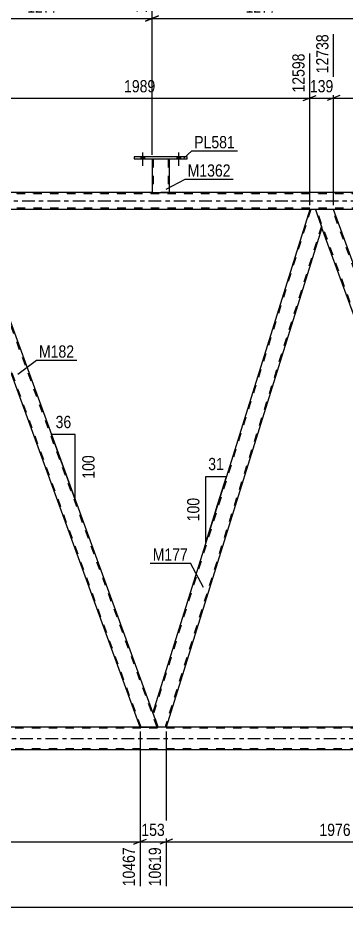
# Model space of a CAD drawing. Header units: millimetres. Extents: x -75 to 766, y -434 to 160.
# Drawn here: x 426.7 to 503.5, y -165.4 to 42.9 of the extents above; entities that cross this region are included whole.
import ezdxf

# ---------------------------------------------------------------- set-up
doc = ezdxf.new("R2010")
doc.units = ezdxf.units.MM
doc.linetypes.add('DXK_LINE_DOT2', pattern=[3.9198, 1.9599, -1.9599])
doc.linetypes.add('DXK_LINE_DOT3', pattern=[5.9187, 2.979, -0.9799, 0.9799, -0.9799])
doc.styles.add('Arial Narrow', font='ARIALN.TTF', dxfattribs={"height": 0.2})

# ---------------------------------------------------------------- blocks, each defined once
blk = doc.blocks.new('Bolt-814185074-3470 - 3452')
at = {"linetype": 'Continuous'}
for points in [[(455.47, 9.84), (456.35, 9.84), (456.35, 10.32), (455.47, 10.32)], [(463.87, 9.84), (464.75, 9.84), (464.75, 10.32), (463.87, 10.32)]]:
    blk.add_hatch(color=1, dxfattribs=at).paths.add_polyline_path(points)
at = {"color": 1, "linetype": 'Continuous'}
for p, q in [((455.91, 11.32), (455.91, 8.2)), ((464.31, 11.32), (464.31, 8.2)), ((455.47, 10.32), (455.47, 9.84)), ((456.35, 10.32), (456.35, 9.84)), ((463.87, 10.32), (463.87, 9.84)), ((464.75, 10.32), (464.75, 9.84))]:
    blk.add_line(p, q, dxfattribs=at)
blk = doc.blocks.new('Part-814185074-3587 - 3452')
at = {"color": 2, "linetype": 'Continuous'}
for p, q in [((453.91, 10.32), (453.91, 9.84)), ((466.31, 10.32), (453.91, 10.32)), ((453.91, 9.84), (466.31, 9.84)), ((466.31, 9.84), (466.31, 10.32))]:
    blk.add_line(p, q, dxfattribs=at)
blk = doc.blocks.new('Bolt-814185074-3471 - 3452')
at = {"linetype": 'Continuous'}
for points in [[(455.47, 9.84), (456.35, 9.84), (456.35, 10.32), (455.47, 10.32)], [(463.87, 9.84), (464.75, 9.84), (464.75, 10.32), (463.87, 10.32)]]:
    blk.add_hatch(color=1, dxfattribs=at).paths.add_polyline_path(points)
at = {"color": 1, "linetype": 'Continuous'}
for p, q in [((455.91, 11.32), (455.91, 8.2)), ((464.31, 11.32), (464.31, 8.2)), ((455.47, 10.32), (455.47, 9.84)), ((456.35, 10.32), (456.35, 9.84)), ((463.87, 10.32), (463.87, 9.84)), ((464.75, 10.32), (464.75, 9.84))]:
    blk.add_line(p, q, dxfattribs=at)
blk = doc.blocks.new('Part-814185074-3592 - 3452')
at = {"color": 2, "linetype": 'Continuous'}
for p, q in [((458.11, 9.84), (458.11, 2)), ((462.11, 9.84), (462.11, 2)), ((458.11, 2), (462.11, 2))]:
    blk.add_line(p, q, dxfattribs=at)
at = {"color": 7, "linetype": 'DXK_LINE_DOT2'}
for p, q in [((458.11, 9.84), (462.11, 9.84)), ((458.11, 9.84), (458.11, 9.84)), ((458.11, 9.84), (458.11, 9.84)), ((458.35, 9.84), (458.35, 2)), ((461.87, 9.84), (461.87, 2)), ((462.11, 9.84), (462.11, 9.84)), ((462.11, 9.84), (462.11, 9.84)), ((461.81, 2), (461.85, 2)), ((461.81, 2), (461.85, 2)), ((461.85, 2), (461.87, 2)), ((461.85, 2), (461.87, 2))]:
    blk.add_line(p, q, dxfattribs=at)
blk = doc.blocks.new('Part-814185074-3668 - 3452')
at = {"color": 2, "linetype": 'Continuous'}
for p, q in [((500.57, -2), (496.31, -2)), ((542.94, -118.4), (500.57, -2)), ((538.68, -118.4), (497.86, -6.25))]:
    blk.add_line(p, q, dxfattribs=at)
at = {"color": 7, "linetype": 'DXK_LINE_DOT2'}
for p, q in [((496.31, -2), (497.86, -6.25)), ((540.69, -123.22), (496.57, -2)), ((544.43, -123.22), (500.31, -2)), ((540.43, -123.22), (538.68, -118.4)), ((544.69, -123.22), (542.94, -118.4)), ((544.69, -123.22), (540.43, -123.22))]:
    blk.add_line(p, q, dxfattribs=at)
blk = doc.blocks.new('Part-814185074-3698 - 3452')
at = {"color": 2, "linetype": 'Continuous'}
for p, q in [((494.99, -2), (458.29, -119.75)), ((496.31, -2), (494.99, -2)), ((496.31, -2), (497.86, -6.25)), ((497.86, -6.25), (461.4, -123.22)), ((459.55, -123.22), (458.29, -119.75))]:
    blk.add_line(p, q, dxfattribs=at)
at = {"color": 7, "linetype": 'DXK_LINE_DOT2'}
for p, q in [((495.24, -2), (458.43, -120.12)), ((497.72, -5.88), (461.15, -123.22)), ((461.4, -123.22), (459.55, -123.22))]:
    blk.add_line(p, q, dxfattribs=at)
blk = doc.blocks.new('Part-814185074-3723 - 3452')
at = {"color": 7, "linetype": 'DXK_LINE_DOT2'}
for p, q in [((651.49, -123.46), (36.63, -123.46)), ((651.49, -128.26), (36.63, -128.26))]:
    blk.add_line(p, q, dxfattribs=at)
at = {"color": 2, "linetype": 'Continuous'}
for p, q in [((535.97, -123.22), (380.9, -123.22)), ((535.97, -128.5), (380.9, -128.5))]:
    blk.add_line(p, q, dxfattribs=at)
at = {"color": 7, "linetype": 'DXK_LINE_DOT3'}
blk.add_line((36.63, -125.86), (651.49, -125.86), dxfattribs=at)
blk = doc.blocks.new('Part-814185074-3752 - 3452')
at = {"color": 7, "linetype": 'DXK_LINE_DOT2'}
for p, q in [((640.09, 1.68), (25.23, 1.68)), ((65.63, 2), (640.09, 2)), ((462.11, 2), (458.11, 2)), ((640.09, -1.68), (25.23, -1.68)), ((500.57, -2), (494.99, -2))]:
    blk.add_line(p, q, dxfattribs=at)
at = {"color": 7, "linetype": 'DXK_LINE_DOT3'}
blk.add_line((25.23, 0), (640.09, 0), dxfattribs=at)
at = {"color": 2, "linetype": 'Continuous'}
for p, q in [((458.11, 2), (411.03, 2)), ((509.19, 2), (462.11, 2)), ((494.99, -2), (415.43, -2)), ((580.13, -2), (500.57, -2))]:
    blk.add_line(p, q, dxfattribs=at)
blk = doc.blocks.new('Part-814185074-3763 - 3452')
at = {"color": 2, "linetype": 'Continuous'}
for p, q in [((415.43, -2), (411.18, -2)), ((458.29, -119.75), (415.43, -2)), ((455.3, -123.22), (412.72, -6.25))]:
    blk.add_line(p, q, dxfattribs=at)
at = {"color": 7, "linetype": 'DXK_LINE_DOT2'}
for p, q in [((411.18, -2), (412.72, -6.25)), ((455.55, -123.22), (411.43, -2)), ((459.3, -123.22), (415.18, -2)), ((459.55, -123.22), (458.29, -119.75)), ((455.3, -123.22), (459.55, -123.22))]:
    blk.add_line(p, q, dxfattribs=at)
blk = doc.blocks.new('StraightDimension-814185074-4271 - 3452')
at = {"color": 7, "linetype": 'Continuous'}
for p, q in [((500.57, -1), (500.57, 39.04)), ((580.13, -1), (580.13, 34.54)), ((502.07, 24.7), (499.07, 23.5)), ((500.57, 24.1), (580.13, 24.1)), ((578.63, 23.5), (581.63, 24.7))]:
    blk.add_line(p, q, dxfattribs=at)
at = {"color": 0, "linetype": 'Continuous'}
blk.add_wipeout([(579.53, 35.14), (575.33, 35.14), (575.33, 24.8), (579.53, 24.8)], dxfattribs=at)
at = {"color": 0}
blk.add_wipeout([(544.6, 24.85), (544.6, 29.05), (536.09, 29.05), (536.09, 24.85)], dxfattribs=at)
at = {"color": 3, "linetype": 'Continuous', "style": 'Arial Narrow'}
blk.add_text('14727', height=2.863, rotation=90.0002, dxfattribs=at).set_placement((578.93, 25.4))
at = {"color": 3, "style": 'Arial Narrow'}
blk.add_text('1989', height=2.863, dxfattribs=at).set_placement((536.69, 25.45))
blk = doc.blocks.new('AngleDimension-814185074-5023 - 3452')
at = {"color": 7, "linetype": 'Continuous'}
for p, q in [((470.68, -64.53), (475.5, -64.53)), ((470.68, -79.99), (475.5, -64.53)), ((470.68, -79.99), (470.68, -64.53)), ((473.05, -72.39), (475.5, -64.53))]:
    blk.add_line(p, q, dxfattribs=at)
at = {"color": 0}
for points in [[(475.52, -63.63), (475.52, -59.43), (470.66, -59.43), (470.66, -63.63)], [(469.78, -68.92), (465.58, -68.92), (465.58, -75.6), (469.78, -75.6)]]:
    blk.add_wipeout(points, dxfattribs=at)
at = {"color": 3, "style": 'Arial Narrow'}
blk.add_text('31', height=2.863, dxfattribs=at).set_placement((471.26, -63.03))
blk.add_text('100', height=2.863, rotation=90.0002, dxfattribs=at).set_placement((469.18, -75))
blk = doc.blocks.new('StraightDimension-814185074-10515 - 3452')
at = {"color": 7, "linetype": 'Continuous'}
for p, q in [((458.11, 10.84), (458.11, 53.18)), ((509.19, 10.84), (509.19, 53.18)), ((459.61, 43.34), (456.61, 42.14)), ((458.11, 42.74), (509.19, 42.74)), ((507.69, 42.14), (510.69, 43.34))]:
    blk.add_line(p, q, dxfattribs=at)
at = {"color": 0, "linetype": 'Continuous'}
blk.add_wipeout([(508.59, 53.78), (504.39, 53.78), (504.39, 43.44), (508.59, 43.44)], dxfattribs=at)
at = {"color": 0}
blk.add_wipeout([(487.91, 43.49), (487.91, 47.69), (479.39, 47.69), (479.39, 43.49)], dxfattribs=at)
at = {"color": 3, "linetype": 'Continuous', "style": 'Arial Narrow'}
blk.add_text('12953', height=2.863, rotation=90.0002, dxfattribs=at).set_placement((507.99, 44.04))
at = {"color": 3, "style": 'Arial Narrow'}
blk.add_text('1277', height=2.863, dxfattribs=at).set_placement((479.99, 44.09))
blk = doc.blocks.new('StraightDimension-814185074-4674 - 3452')
at = {"color": 7, "linetype": 'Continuous'}
for p, q in [((461.4, -124.22), (461.4, -160.48)), ((540.43, -124.22), (540.43, -160.48)), ((462.9, -149.43), (459.9, -150.63)), ((538.93, -150.63), (541.93, -149.43)), ((461.4, -150.03), (540.43, -150.03))]:
    blk.add_line(p, q, dxfattribs=at)
at = {"color": 0}
blk.add_wipeout([(505.17, -149.28), (505.17, -145.08), (496.66, -145.08), (496.66, -149.28)], dxfattribs=at)
at = {"color": 0, "linetype": 'Continuous'}
blk.add_wipeout([(539.83, -150.73), (535.63, -150.73), (535.63, -161.08), (539.83, -161.08)], dxfattribs=at)
at = {"color": 3, "style": 'Arial Narrow'}
blk.add_text('1976', height=2.863, dxfattribs=at).set_placement((497.26, -148.68))
at = {"color": 3, "linetype": 'Continuous', "style": 'Arial Narrow'}
blk.add_text('12595', height=2.863, rotation=90.0002, dxfattribs=at).set_placement((539.23, -160.48))
blk = doc.blocks.new('AngleDimension-814185074-5009 - 3452')
at = {"color": 7, "linetype": 'Continuous'}
for p, q in [((437.19, -61.78), (434.61, -54.68)), ((440.15, -54.68), (434.61, -54.68)), ((440.15, -69.9), (434.61, -54.68)), ((440.15, -69.9), (440.15, -54.68))]:
    blk.add_line(p, q, dxfattribs=at)
at = {"color": 0}
for points in [[(439.81, -53.78), (439.81, -49.58), (434.95, -49.58), (434.95, -53.78)], [(445.25, -58.95), (441.05, -58.95), (441.05, -65.63), (445.25, -65.63)]]:
    blk.add_wipeout(points, dxfattribs=at)
at = {"color": 3, "style": 'Arial Narrow'}
blk.add_text('36', height=2.863, dxfattribs=at).set_placement((435.55, -53.18))
blk.add_text('100', height=2.863, rotation=90.0002, dxfattribs=at).set_placement((444.65, -65.03))
blk = doc.blocks.new('StraightDimension-814185074-4540 - 3452')
at = {"color": 7, "linetype": 'Continuous'}
blk.add_line((-0.64, -165.37), (662.35, -165.37), dxfattribs=at)
blk = doc.blocks.new('StraightDimension-814185074-4295 - 3452')
at = {"color": 7, "linetype": 'Continuous'}
for p, q in [((500.57, -1), (500.57, 39.04)), ((494.99, -1), (494.99, 34.54)), ((493.49, 23.5), (496.49, 24.7)), ((494.99, 24.1), (500.57, 24.1)), ((502.07, 24.7), (499.07, 23.5))]:
    blk.add_line(p, q, dxfattribs=at)
at = {"color": 0}
blk.add_wipeout([(501.12, 24.85), (501.12, 29.05), (494.44, 29.05), (494.44, 24.85)], dxfattribs=at)
at = {"color": 0, "linetype": 'Continuous'}
blk.add_wipeout([(499.97, 39.64), (495.77, 39.64), (495.77, 29.3), (499.97, 29.3)], dxfattribs=at)
at = {"color": 3, "linetype": 'Continuous', "style": 'Arial Narrow'}
blk.add_text('12738', height=2.863, rotation=90.0002, dxfattribs=at).set_placement((499.37, 29.9))
at = {"color": 3, "style": 'Arial Narrow'}
blk.add_text('139', height=2.863, dxfattribs=at).set_placement((495.04, 25.45))
blk = doc.blocks.new('StraightDimension-814185074-4319 - 3452')
at = {"color": 7, "linetype": 'Continuous'}
for p, q in [((415.43, -1), (415.43, 39.04)), ((494.99, -1), (494.99, 34.54)), ((416.93, 24.7), (413.93, 23.5)), ((415.43, 24.1), (494.99, 24.1)), ((493.49, 23.5), (496.49, 24.7))]:
    blk.add_line(p, q, dxfattribs=at)
at = {"color": 0, "linetype": 'Continuous'}
blk.add_wipeout([(494.39, 35.14), (490.19, 35.14), (490.19, 24.8), (494.39, 24.8)], dxfattribs=at)
at = {"color": 0}
blk.add_wipeout([(459.47, 24.85), (459.47, 29.05), (450.96, 29.05), (450.96, 24.85)], dxfattribs=at)
at = {"color": 3, "linetype": 'Continuous', "style": 'Arial Narrow'}
blk.add_text('12598', height=2.863, rotation=90.0002, dxfattribs=at).set_placement((493.79, 25.4))
at = {"color": 3, "style": 'Arial Narrow'}
blk.add_text('1989', height=2.863, dxfattribs=at).set_placement((451.56, 25.45))
blk = doc.blocks.new('StraightDimension-814185074-4698 - 3452')
at = {"color": 7, "linetype": 'Continuous'}
for p, q in [((455.3, -124.22), (455.3, -160.48)), ((461.4, -124.22), (461.4, -160.48)), ((453.8, -150.63), (456.8, -149.43)), ((462.9, -149.43), (459.9, -150.63)), ((455.3, -150.03), (461.4, -150.03))]:
    blk.add_line(p, q, dxfattribs=at)
at = {"color": 0}
blk.add_wipeout([(461.69, -149.28), (461.69, -145.08), (455.01, -145.08), (455.01, -149.28)], dxfattribs=at)
at = {"color": 0, "linetype": 'Continuous'}
blk.add_wipeout([(460.8, -150.73), (456.6, -150.73), (456.6, -161.08), (460.8, -161.08)], dxfattribs=at)
at = {"color": 3, "style": 'Arial Narrow'}
blk.add_text('153', height=2.863, dxfattribs=at).set_placement((455.61, -148.68))
at = {"color": 3, "linetype": 'Continuous', "style": 'Arial Narrow'}
blk.add_text('10619', height=2.863, rotation=90.0002, dxfattribs=at).set_placement((460.2, -160.48))
blk = doc.blocks.new('StraightDimension-814185074-4722 - 3452')
at = {"color": 7, "linetype": 'Continuous'}
for p, q in [((376.26, -124.22), (376.26, -158.65)), ((455.3, -124.22), (455.3, -160.48)), ((377.76, -149.43), (374.76, -150.63)), ((453.8, -150.63), (456.8, -149.43)), ((376.26, -150.03), (455.3, -150.03))]:
    blk.add_line(p, q, dxfattribs=at)
at = {"color": 0}
blk.add_wipeout([(420.04, -149.28), (420.04, -145.08), (411.52, -145.08), (411.52, -149.28)], dxfattribs=at)
at = {"color": 0, "linetype": 'Continuous'}
blk.add_wipeout([(454.7, -150.73), (450.5, -150.73), (450.5, -161.08), (454.7, -161.08)], dxfattribs=at)
at = {"color": 3, "style": 'Arial Narrow'}
blk.add_text('1976', height=2.863, dxfattribs=at).set_placement((412.12, -148.68))
at = {"color": 3, "linetype": 'Continuous', "style": 'Arial Narrow'}
blk.add_text('10467', height=2.863, rotation=90.0002, dxfattribs=at).set_placement((454.1, -160.48))
blk = doc.blocks.new('StraightDimension-814185074-10516 - 3452')
at = {"color": 7, "linetype": 'Continuous'}
for p, q in [((407.03, 10.84), (407.03, 53.18)), ((458.11, 10.84), (458.11, 53.18)), ((408.53, 43.34), (405.53, 42.14)), ((407.03, 42.74), (458.11, 42.74)), ((456.61, 42.14), (459.61, 43.34))]:
    blk.add_line(p, q, dxfattribs=at)
at = {"color": 0, "linetype": 'Continuous'}
blk.add_wipeout([(457.51, 53.78), (453.31, 53.78), (453.31, 43.44), (457.51, 43.44)], dxfattribs=at)
at = {"color": 0}
blk.add_wipeout([(436.83, 43.49), (436.83, 47.69), (428.31, 47.69), (428.31, 43.49)], dxfattribs=at)
at = {"color": 3, "linetype": 'Continuous', "style": 'Arial Narrow'}
blk.add_text('11676', height=2.863, rotation=90.0002, dxfattribs=at).set_placement((456.91, 44.04))
at = {"color": 3, "style": 'Arial Narrow'}
blk.add_text('1277', height=2.863, dxfattribs=at).set_placement((428.91, 44.09))
blk = doc.blocks.new('Mark-814185074-3583 - 3452')
at = {"color": 0}
blk.add_wipeout([(477.48, 12.35), (477.48, 15.35), (467.98, 15.35), (467.98, 12.35)], dxfattribs=at)
blk.add_wipeout([(477.48, 12.35), (477.48, 15.35), (467.98, 15.35), (467.98, 12.35)], dxfattribs=at)
at = {"color": 30, "linetype": 'Continuous'}
for p, q in [((465.52, 10.04), (467.38, 11.75)), ((467.38, 11.75), (478.08, 11.75))]:
    blk.add_line(p, q, dxfattribs=at)
at = {"color": 3, "style": 'Arial Narrow'}
blk.add_text('PL581', height=2.863, dxfattribs=at).set_placement((467.98, 12.35))
blk = doc.blocks.new('Mark-814185074-3588 - 3452')
at = {"color": 0}
blk.add_wipeout([(476.49, 5.71), (476.49, 8.71), (466.44, 8.71), (466.44, 5.71)], dxfattribs=at)
blk.add_wipeout([(476.49, 5.71), (476.49, 8.71), (466.44, 8.71), (466.44, 5.71)], dxfattribs=at)
at = {"color": 30, "linetype": 'Continuous'}
for p, q in [((461.44, 2.76), (465.84, 5.11)), ((465.84, 5.11), (477.09, 5.11))]:
    blk.add_line(p, q, dxfattribs=at)
at = {"color": 3, "style": 'Arial Narrow'}
blk.add_text('M1362', height=2.863, dxfattribs=at).set_placement((466.44, 5.71))
blk = doc.blocks.new('Mark-814185074-3694 - 3452')
at = {"color": 0}
blk.add_wipeout([(466.48, -84.23), (466.48, -81.23), (458.26, -81.23), (458.26, -84.23)], dxfattribs=at)
blk.add_wipeout([(466.48, -84.23), (466.48, -81.23), (458.26, -81.23), (458.26, -84.23)], dxfattribs=at)
at = {"color": 30, "linetype": 'Continuous'}
for p in [(457.66, -84.83), (470.16, -90.5)]:
    blk.add_line(p, (467.08, -84.83), dxfattribs=at)
at = {"color": 3, "style": 'Arial Narrow'}
blk.add_text('M177', height=2.863, dxfattribs=at).set_placement((458.26, -84.23))
blk = doc.blocks.new('Mark-814185074-3759 - 3452')
at = {"color": 0}
blk.add_wipeout([(439.88, -36.68), (439.88, -33.68), (431.66, -33.68), (431.66, -36.68)], dxfattribs=at)
blk.add_wipeout([(439.88, -36.68), (439.88, -33.68), (431.66, -33.68), (431.66, -36.68)], dxfattribs=at)
at = {"color": 30, "linetype": 'Continuous'}
for p, q in [((426.73, -40.55), (431.06, -37.28)), ((431.06, -37.28), (440.48, -37.28))]:
    blk.add_line(p, q, dxfattribs=at)
at = {"color": 3, "style": 'Arial Narrow'}
blk.add_text('M182', height=2.863, dxfattribs=at).set_placement((431.66, -36.68))

msp = doc.modelspace()

# ---------------------------------------------------------------- block references
for name in ['Bolt-814185074-3470 - 3452', 'Bolt-814185074-3471 - 3452', 'Part-814185074-3587 - 3452', 'Part-814185074-3592 - 3452', 'Part-814185074-3752 - 3452', 'Part-814185074-3763 - 3452', 'Part-814185074-3698 - 3452', 'Part-814185074-3668 - 3452', 'Part-814185074-3723 - 3452']:
    msp.add_blockref(name, (0, 0))

# ---------------------------------------------------------------- next in the draw order: block references
for name in ['StraightDimension-814185074-4271 - 3452', 'AngleDimension-814185074-5009 - 3452', 'AngleDimension-814185074-5023 - 3452', 'StraightDimension-814185074-4674 - 3452']:
    msp.add_blockref(name, (0, 0))

# ---------------------------------------------------------------- next in the draw order: block references
for name in ['StraightDimension-814185074-10515 - 3452', 'StraightDimension-814185074-4540 - 3452']:
    msp.add_blockref(name, (0, 0))

# ---------------------------------------------------------------- next in the draw order: block references
for name in ['StraightDimension-814185074-4295 - 3452', 'Mark-814185074-3759 - 3452', 'Mark-814185074-3694 - 3452', 'StraightDimension-814185074-4698 - 3452']:
    msp.add_blockref(name, (0, 0))

# ---------------------------------------------------------------- next in the draw order: block references
for name in ['StraightDimension-814185074-4319 - 3452', 'StraightDimension-814185074-4722 - 3452']:
    msp.add_blockref(name, (0, 0))

# ---------------------------------------------------------------- next in the draw order: block references
for name in ['StraightDimension-814185074-10516 - 3452', 'Mark-814185074-3583 - 3452', 'Mark-814185074-3588 - 3452']:
    msp.add_blockref(name, (0, 0))

doc.saveas('drawing.dxf')
